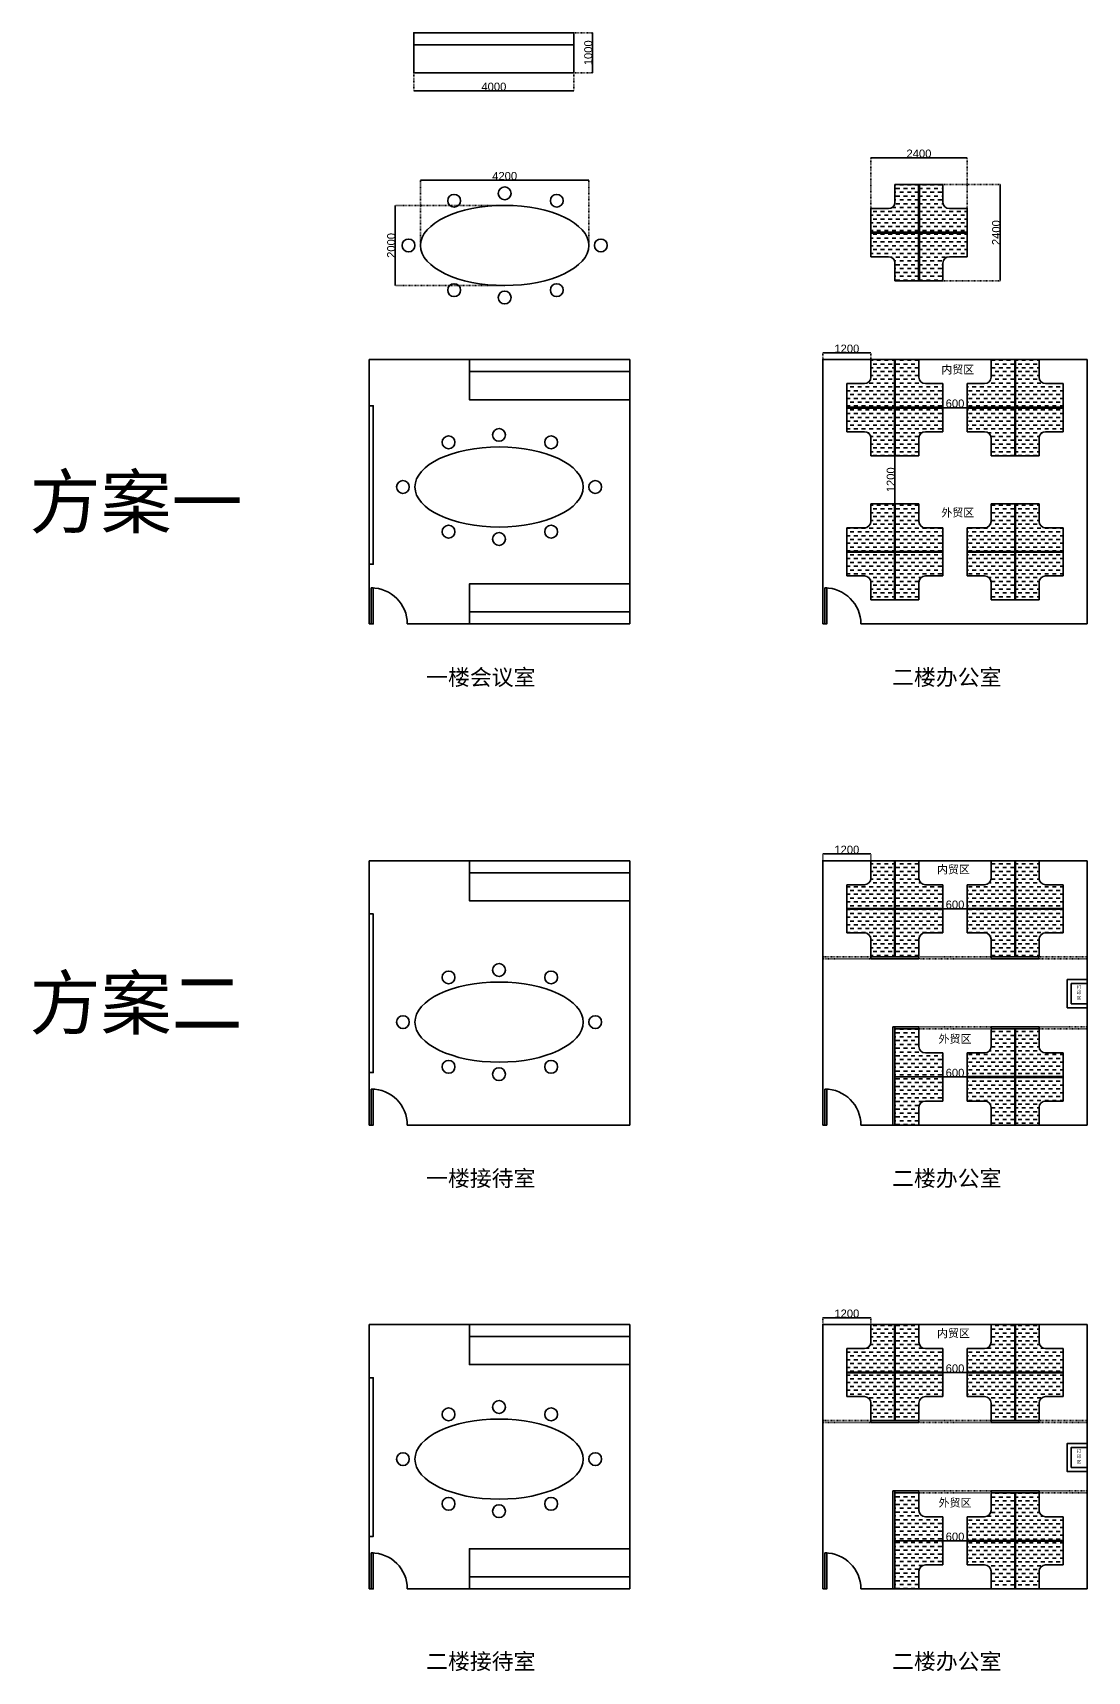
# Model space of a CAD drawing. Header units: millimetres. Extents: x 5032 to 54650, y 3654 to 48034.
# Drawn here: x 5032 to 31350, y 3654 to 44560 of the extents above; entities that cross this region are included whole.
import ezdxf

# ---------------------------------------------------------------- set-up
doc = ezdxf.new("R2010")
doc.units = ezdxf.units.MM
doc.linetypes.add('ACAD_ISO03W100', pattern=[30, 12, -18])
for name, color, linetype in [('font', 9, 'Continuous'), ('label', 7, 'Continuous'), ('layout', 254, 'Continuous'), ('wall', 3, 'Continuous')]:
    doc.layers.add(name, color=color, linetype=linetype)
doc.styles.get("Standard").update_dxf_attribs({"font": 'arial.ttf', "height": 200})
doc.dimstyles.new('ISO-25', dxfattribs={"dimtxt": 400, "dimasz": 2.5, "dimexe": 1.25, "dimexo": 0.625, "dimtad": 1, "dimtxsty": 'Standard', "dimcen": 2.5, "dimclrd": 2, "dimclre": 2, "dimclrt": 2, "dimadec": 0, "dimazin": 0, "dimtfac": 1, "dimtmove": 0, "dimatfit": 3, "dimfxl": 0, "dimarcsym": 0})

# ---------------------------------------------------------------- blocks, each defined once
blk = doc.blocks.new('desk')
h = blk.add_hatch()
h.set_pattern_fill('DASH', color=256, scale=30)
h.paths.add_polyline_path([(15720, 35800), (15130, 35800), (15130, 35360, -0.414214), (14970, 35200), (14530, 35200), (14530, 34610), (15720, 34610)])
h = blk.add_hatch()
h.set_pattern_fill('DASH', color=256, scale=30)
h.paths.add_polyline_path([(16930, 35200), (16490, 35200, -0.414214), (16330, 35360), (16330, 35800), (15740, 35800), (15740, 34610), (16930, 34610)])
h = blk.add_hatch()
h.set_pattern_fill('DASH', color=256, scale=30)
h.paths.add_polyline_path([(15720, 34590), (14530, 34590), (14530, 34000), (14970, 34000, -0.414214), (15130, 33840), (15130, 33400), (15720, 33400)])
h.paths.add_polyline_path([(16930, 34590), (15740, 34590), (15740, 33400), (16330, 33400), (16330, 33840, -0.414214), (16490, 34000), (16930, 34000)])
at = {"color": 1}
for p, q in [((15130, 35800), (15130, 35360)), ((16330, 35800), (16330, 35360)), ((14970, 35200), (14530, 35200)), ((16930, 35200), (16490, 35200)), ((14530, 34000), (14970, 34000)), ((16490, 34000), (16930, 34000)), ((15130, 33840), (15130, 33400)), ((16330, 33840), (16330, 33400))]:
    blk.add_line(p, q, dxfattribs=at)
for centre, start, end in [((14970, 35360), 270, 0), ((16490, 35360), 180, 270), ((14970, 33840), 0, 90), ((16490, 33840), 90, 180)]:
    blk.add_arc(centre, 160, start, end, dxfattribs=at)
at = {"layer": 'layout', "color": 4}
for p, q in [((15720, 35800), (15720, 33400)), ((15740, 35800), (15740, 33400)), ((14530, 34610), (16930, 34610)), ((14530, 34590), (16930, 34590))]:
    blk.add_line(p, q, dxfattribs=at)
at = {"layer": 'layout', "color": 1}
for points in [[(15130, 35800), (16330, 35800)], [(14530, 34000), (14530, 35200)], [(16930, 35200), (16930, 34000)], [(16330, 33400), (15130, 33400)]]:
    blk.add_lwpolyline(points, dxfattribs=at)
blk = doc.blocks.new('*D2')
at = {"layer": 'Defpoints', "color": 0, "transparency": 16777216}
for p in [(27750, 35200), (28350, 35200), (28350, 35200)]:
    blk.add_point(p, dxfattribs=at)
at = {"layer": 'label', "color": 2, "linetype": 'ACAD_ISO03W100', "lineweight": -2, "transparency": 16777216}
for p, q in [((27750, 35201), (27750, 35201)), ((28350, 35201), (28350, 35201))]:
    blk.add_line(p, q, dxfattribs=at)
at = {"layer": 'label', "color": 2, "lineweight": -2, "transparency": 16777216}
blk.add_line((27752, 35200), (28348, 35200), dxfattribs=at)
at = {"layer": 'label', "color": 2, "transparency": 16777216}
for points in [[(27752, 35200), (27752, 35200), (27750, 35200)], [(28348, 35200), (28348, 35200), (28350, 35200)]]:
    blk.add_solid(points, dxfattribs=at)
at = {"layer": 'label', "color": 2, "transparency": 16777216, "insert": (28050, 35303), "char_height": 200, "attachment_point": 5}
blk.add_mtext('600', dxfattribs=at)
blk = doc.blocks.new('*D3')
at = {"layer": 'Defpoints', "color": 0, "transparency": 16777216}
for p in [(27750, 40770), (29180, 40770), (27750, 38370)]:
    blk.add_point(p, dxfattribs=at)
at = {"layer": 'label', "color": 2, "linetype": 'ACAD_ISO03W100', "lineweight": -2, "transparency": 16777216}
for p, q in [((27751, 40770), (29181, 40770)), ((27751, 38370), (29181, 38370))]:
    blk.add_line(p, q, dxfattribs=at)
at = {"layer": 'label', "color": 2, "lineweight": -2, "transparency": 16777216}
blk.add_line((29180, 38373), (29180, 40768), dxfattribs=at)
at = {"layer": 'label', "color": 2, "transparency": 16777216}
for points in [[(29180, 40768), (29180, 40768), (29180, 40770)], [(29180, 38373), (29180, 38373), (29180, 38370)]]:
    blk.add_solid(points, dxfattribs=at)
at = {"layer": 'label', "color": 2, "transparency": 16777216, "insert": (29077, 39570), "char_height": 200, "attachment_point": 5, "rotation": 90}
blk.add_mtext('2400', dxfattribs=at)
blk = doc.blocks.new('*D4')
at = {"layer": 'Defpoints', "color": 0, "transparency": 16777216}
for p in [(28350, 41440), (25950, 40170), (28350, 40170)]:
    blk.add_point(p, dxfattribs=at)
at = {"layer": 'label', "color": 2, "linetype": 'ACAD_ISO03W100', "lineweight": -2, "transparency": 16777216}
for p, q in [((25950, 40171), (25950, 41441)), ((28350, 40171), (28350, 41441))]:
    blk.add_line(p, q, dxfattribs=at)
at = {"layer": 'label', "color": 2, "lineweight": -2, "transparency": 16777216}
blk.add_line((25952, 41440), (28348, 41440), dxfattribs=at)
at = {"layer": 'label', "color": 2, "transparency": 16777216}
for points in [[(25952, 41440), (25952, 41440), (25950, 41440)], [(28348, 41440), (28348, 41440), (28350, 41440)]]:
    blk.add_solid(points, dxfattribs=at)
at = {"layer": 'label', "color": 2, "transparency": 16777216, "insert": (27150, 41543), "char_height": 200, "attachment_point": 5}
blk.add_mtext('2400', dxfattribs=at)
blk = doc.blocks.new('desk_01')
at = {"color": 1}
for centre in [(37849, 40366), (39110, 40550), (40410, 40366), (36710, 39250), (41510, 39250), (41510, 39250), (41510, 39250), (41510, 39250), (37849, 38134), (39110, 37950), (40410, 38134)]:
    blk.add_circle(centre, 160, dxfattribs=at)
blk.add_ellipse((39110, 39250), major_axis=(2100, 0), ratio=0.47619, dxfattribs=at)
blk = doc.blocks.new('*D6')
at = {"layer": 'Defpoints', "color": 0, "transparency": 16777216}
for p in [(18910, 40880), (14710, 39250), (18910, 39250)]:
    blk.add_point(p, dxfattribs=at)
at = {"layer": 'label', "color": 2, "linetype": 'ACAD_ISO03W100', "lineweight": -2, "transparency": 16777216}
for p, q in [((14710, 39251), (14710, 40881)), ((18910, 39251), (18910, 40881))]:
    blk.add_line(p, q, dxfattribs=at)
at = {"layer": 'label', "color": 2, "lineweight": -2, "transparency": 16777216}
blk.add_line((14712, 40880), (18908, 40880), dxfattribs=at)
at = {"layer": 'label', "color": 2, "transparency": 16777216}
for points in [[(14712, 40880), (14712, 40880), (14710, 40880)], [(18908, 40880), (18908, 40880), (18910, 40880)]]:
    blk.add_solid(points, dxfattribs=at)
at = {"layer": 'label', "color": 2, "transparency": 16777216, "insert": (16810, 40983), "char_height": 200, "attachment_point": 5}
blk.add_mtext('4200', dxfattribs=at)
blk = doc.blocks.new('*D7')
at = {"layer": 'Defpoints', "color": 0, "transparency": 16777216}
for p in [(14080, 40250), (16810, 40250), (16810, 38250)]:
    blk.add_point(p, dxfattribs=at)
at = {"layer": 'label', "color": 2, "linetype": 'ACAD_ISO03W100', "lineweight": -2, "transparency": 16777216}
for p, q in [((16809, 40250), (14079, 40250)), ((16809, 38250), (14079, 38250))]:
    blk.add_line(p, q, dxfattribs=at)
at = {"layer": 'label', "color": 2, "lineweight": -2, "transparency": 16777216}
blk.add_line((14080, 38253), (14080, 40248), dxfattribs=at)
at = {"layer": 'label', "color": 2, "transparency": 16777216}
for points in [[(14080, 40248), (14080, 40248), (14080, 40250)], [(14080, 38253), (14080, 38253), (14080, 38250)]]:
    blk.add_solid(points, dxfattribs=at)
at = {"layer": 'label', "color": 2, "transparency": 16777216, "insert": (13977, 39250), "char_height": 200, "attachment_point": 5, "rotation": 90}
blk.add_mtext('2000', dxfattribs=at)
blk = doc.blocks.new('*D20')
at = {"layer": 'Defpoints', "color": 0, "transparency": 16777216}
for p in [(24750, 36570), (24750, 36400), (25950, 36400)]:
    blk.add_point(p, dxfattribs=at)
at = {"layer": 'font', "color": 2, "linetype": 'ACAD_ISO03W100', "lineweight": -2, "transparency": 16777216}
for p, q in [((24750, 36401), (24750, 36571)), ((25950, 36401), (25950, 36571))]:
    blk.add_line(p, q, dxfattribs=at)
at = {"layer": 'font', "color": 2, "lineweight": -2, "transparency": 16777216}
blk.add_line((25948, 36570), (24752, 36570), dxfattribs=at)
at = {"layer": 'font', "color": 2, "transparency": 16777216}
for points in [[(24752, 36570), (24752, 36570), (24750, 36570)], [(25948, 36570), (25948, 36570), (25950, 36570)]]:
    blk.add_solid(points, dxfattribs=at)
at = {"layer": 'font', "color": 2, "transparency": 16777216, "insert": (25350, 36673), "char_height": 200, "attachment_point": 5}
blk.add_mtext('1200', dxfattribs=at)
blk = doc.blocks.new('*D21')
at = {"layer": 'Defpoints', "color": 0, "transparency": 16777216}
for p in [(27750, 22690), (28350, 22690), (28350, 22690)]:
    blk.add_point(p, dxfattribs=at)
at = {"layer": 'label', "color": 2, "linetype": 'ACAD_ISO03W100', "lineweight": -2, "transparency": 16777216}
for p, q in [((27750, 22691), (27750, 22691)), ((28350, 22691), (28350, 22691))]:
    blk.add_line(p, q, dxfattribs=at)
at = {"layer": 'label', "color": 2, "lineweight": -2, "transparency": 16777216}
blk.add_line((27752, 22690), (28348, 22690), dxfattribs=at)
at = {"layer": 'label', "color": 2, "transparency": 16777216}
for points in [[(27752, 22690), (27752, 22690), (27750, 22690)], [(28348, 22690), (28348, 22690), (28350, 22690)]]:
    blk.add_solid(points, dxfattribs=at)
at = {"layer": 'label', "color": 2, "transparency": 16777216, "insert": (28050, 22793), "char_height": 200, "attachment_point": 5}
blk.add_mtext('600', dxfattribs=at)
blk = doc.blocks.new('*D22')
at = {"layer": 'Defpoints', "color": 0, "transparency": 16777216}
for p in [(27750, 18490), (28350, 18490), (28350, 18490)]:
    blk.add_point(p, dxfattribs=at)
at = {"layer": 'label', "color": 2, "linetype": 'ACAD_ISO03W100', "lineweight": -2, "transparency": 16777216}
for p, q in [((27750, 18491), (27750, 18491)), ((28350, 18491), (28350, 18491))]:
    blk.add_line(p, q, dxfattribs=at)
at = {"layer": 'label', "color": 2, "lineweight": -2, "transparency": 16777216}
blk.add_line((27752, 18490), (28348, 18490), dxfattribs=at)
at = {"layer": 'label', "color": 2, "transparency": 16777216}
for points in [[(27752, 18490), (27752, 18490), (27750, 18490)], [(28348, 18490), (28348, 18490), (28350, 18490)]]:
    blk.add_solid(points, dxfattribs=at)
at = {"layer": 'label', "color": 2, "transparency": 16777216, "insert": (28050, 18593), "char_height": 200, "attachment_point": 5}
blk.add_mtext('600', dxfattribs=at)
blk = doc.blocks.new('*D23')
at = {"layer": 'Defpoints', "color": 0, "transparency": 16777216}
for p in [(24750, 24060), (24750, 23890), (25950, 23890)]:
    blk.add_point(p, dxfattribs=at)
at = {"layer": 'font', "color": 2, "linetype": 'ACAD_ISO03W100', "lineweight": -2, "transparency": 16777216}
for p, q in [((24750, 23891), (24750, 24061)), ((25950, 23891), (25950, 24061))]:
    blk.add_line(p, q, dxfattribs=at)
at = {"layer": 'font', "color": 2, "lineweight": -2, "transparency": 16777216}
blk.add_line((25948, 24060), (24752, 24060), dxfattribs=at)
at = {"layer": 'font', "color": 2, "transparency": 16777216}
for points in [[(24752, 24060), (24752, 24060), (24750, 24060)], [(25948, 24060), (25948, 24060), (25950, 24060)]]:
    blk.add_solid(points, dxfattribs=at)
at = {"layer": 'font', "color": 2, "transparency": 16777216, "insert": (25350, 24163), "char_height": 200, "attachment_point": 5}
blk.add_mtext('1200', dxfattribs=at)
blk = doc.blocks.new('*D30')
at = {"layer": 'Defpoints', "color": 0, "transparency": 16777216}
for p in [(14540, 43560), (18540, 43560), (18540, 43110)]:
    blk.add_point(p, dxfattribs=at)
at = {"layer": 'font', "color": 2, "linetype": 'ACAD_ISO03W100', "lineweight": -2, "transparency": 16777216}
for p, q in [((14540, 43559), (14540, 43109)), ((18540, 43559), (18540, 43109))]:
    blk.add_line(p, q, dxfattribs=at)
at = {"layer": 'font', "color": 2, "lineweight": -2, "transparency": 16777216}
blk.add_line((14542, 43110), (18538, 43110), dxfattribs=at)
at = {"layer": 'font', "color": 2, "transparency": 16777216}
for points in [[(14542, 43110), (14542, 43110), (14540, 43110)], [(18538, 43110), (18538, 43110), (18540, 43110)]]:
    blk.add_solid(points, dxfattribs=at)
at = {"layer": 'font', "color": 2, "transparency": 16777216, "insert": (16540, 43213), "char_height": 200, "attachment_point": 5}
blk.add_mtext('4000', dxfattribs=at)
blk = doc.blocks.new('*D31')
at = {"layer": 'Defpoints', "color": 0, "transparency": 16777216}
for p in [(18540, 44560), (19000, 44560), (18540, 43560)]:
    blk.add_point(p, dxfattribs=at)
at = {"layer": 'font', "color": 2, "linetype": 'ACAD_ISO03W100', "lineweight": -2, "transparency": 16777216}
for p, q in [((18541, 44560), (19001, 44560)), ((18541, 43560), (19001, 43560))]:
    blk.add_line(p, q, dxfattribs=at)
at = {"layer": 'font', "color": 2, "lineweight": -2, "transparency": 16777216}
blk.add_line((19000, 43563), (19000, 44558), dxfattribs=at)
at = {"layer": 'font', "color": 2, "transparency": 16777216}
for points in [[(19000, 44558), (19000, 44558), (19000, 44560)], [(19000, 43563), (19000, 43563), (19000, 43560)]]:
    blk.add_solid(points, dxfattribs=at)
at = {"layer": 'font', "color": 2, "transparency": 16777216, "insert": (18897, 44060), "char_height": 200, "attachment_point": 5, "rotation": 90}
blk.add_mtext('1000', dxfattribs=at)
blk = doc.blocks.new('*D32')
at = {"layer": 'Defpoints', "color": 0, "transparency": 16777216}
for p in [(26550, 34000), (26550, 32800), (26550, 32800)]:
    blk.add_point(p, dxfattribs=at)
at = {"layer": 'font', "color": 2, "lineweight": -2, "transparency": 16777216}
blk.add_line((26550, 33998), (26550, 32803), dxfattribs=at)
at = {"layer": 'font', "color": 2, "linetype": 'ACAD_ISO03W100', "lineweight": -2, "transparency": 16777216}
for p, q in [((26551, 34000), (26551, 34000)), ((26551, 32800), (26551, 32800))]:
    blk.add_line(p, q, dxfattribs=at)
at = {"layer": 'font', "color": 2, "transparency": 16777216}
for points in [[(26550, 33998), (26550, 33998), (26550, 34000)], [(26550, 32803), (26550, 32803), (26550, 32800)]]:
    blk.add_solid(points, dxfattribs=at)
at = {"layer": 'font', "color": 2, "transparency": 16777216, "insert": (26447, 33400), "char_height": 200, "attachment_point": 5, "rotation": 90}
blk.add_mtext('1200', dxfattribs=at)
blk = doc.blocks.new('*D34')
at = {"layer": 'Defpoints', "color": 0, "transparency": 16777216}
for p in [(27750, 11110), (28350, 11110), (28350, 11110)]:
    blk.add_point(p, dxfattribs=at)
at = {"layer": 'label', "color": 2, "linetype": 'ACAD_ISO03W100', "lineweight": -2, "transparency": 16777216}
for p, q in [((27750, 11111), (27750, 11111)), ((28350, 11111), (28350, 11111))]:
    blk.add_line(p, q, dxfattribs=at)
at = {"layer": 'label', "color": 2, "lineweight": -2, "transparency": 16777216}
blk.add_line((27752, 11110), (28348, 11110), dxfattribs=at)
at = {"layer": 'label', "color": 2, "transparency": 16777216}
for points in [[(27752, 11110), (27752, 11110), (27750, 11110)], [(28348, 11110), (28348, 11110), (28350, 11110)]]:
    blk.add_solid(points, dxfattribs=at)
at = {"layer": 'label', "color": 2, "transparency": 16777216, "insert": (28050, 11213), "char_height": 200, "attachment_point": 5}
blk.add_mtext('600', dxfattribs=at)
blk = doc.blocks.new('*D35')
at = {"layer": 'Defpoints', "color": 0, "transparency": 16777216}
for p in [(27750, 6910), (28350, 6910), (28350, 6910)]:
    blk.add_point(p, dxfattribs=at)
at = {"layer": 'label', "color": 2, "linetype": 'ACAD_ISO03W100', "lineweight": -2, "transparency": 16777216}
for p, q in [((27750, 6911), (27750, 6911)), ((28350, 6911), (28350, 6911))]:
    blk.add_line(p, q, dxfattribs=at)
at = {"layer": 'label', "color": 2, "lineweight": -2, "transparency": 16777216}
blk.add_line((27752, 6910), (28348, 6910), dxfattribs=at)
at = {"layer": 'label', "color": 2, "transparency": 16777216}
for points in [[(27752, 6910), (27752, 6910), (27750, 6910)], [(28348, 6910), (28348, 6910), (28350, 6910)]]:
    blk.add_solid(points, dxfattribs=at)
at = {"layer": 'label', "color": 2, "transparency": 16777216, "insert": (28050, 7013), "char_height": 200, "attachment_point": 5}
blk.add_mtext('600', dxfattribs=at)
blk = doc.blocks.new('*D33')
at = {"layer": 'Defpoints', "color": 0, "transparency": 16777216}
for p in [(24750, 12480), (24750, 12310), (25950, 12310)]:
    blk.add_point(p, dxfattribs=at)
at = {"layer": 'font', "color": 2, "linetype": 'ACAD_ISO03W100', "lineweight": -2, "transparency": 16777216}
for p, q in [((24750, 12311), (24750, 12481)), ((25950, 12311), (25950, 12481))]:
    blk.add_line(p, q, dxfattribs=at)
at = {"layer": 'font', "color": 2, "lineweight": -2, "transparency": 16777216}
blk.add_line((25948, 12480), (24752, 12480), dxfattribs=at)
at = {"layer": 'font', "color": 2, "transparency": 16777216}
for points in [[(24752, 12480), (24752, 12480), (24750, 12480)], [(25948, 12480), (25948, 12480), (25950, 12480)]]:
    blk.add_solid(points, dxfattribs=at)
at = {"layer": 'font', "color": 2, "transparency": 16777216, "insert": (25350, 12583), "char_height": 200, "attachment_point": 5}
blk.add_mtext('1200', dxfattribs=at)

msp = doc.modelspace()

# ---------------------------------------------------------------- hatches: boundary and pattern name
at = {"layer": 'font'}
h = msp.add_hatch(dxfattribs=at)
h.set_pattern_fill('DASH', color=256, scale=30)
h.set_pattern_definition([(0, (0, -12510), (95.25, 95.25), [95.25, -95.25])])
h.paths.add_polyline_path([(27750, 19090), (27310, 19090, -0.414213562), (27150, 19250), (27150, 19690), (26550, 19690), (26550, 18490), (27750, 18490)])
h.paths.add_polyline_path([(27750, 18490), (26550, 18490), (26550, 17290), (27150, 17290), (27150, 17730, -0.414213562), (27310, 17890), (27750, 17890)])
h = msp.add_hatch(dxfattribs=at)
h.set_pattern_fill('DASH', color=256, scale=30)
h.set_pattern_definition([(0, (0, -24090), (95.25, 95.25), [95.25, -95.25])])
h.paths.add_polyline_path([(27750, 7510), (27310, 7510, -0.414213562), (27150, 7670), (27150, 8110), (26550, 8110), (26550, 6910), (27750, 6910)])
h.paths.add_polyline_path([(27750, 6910), (26550, 6910), (26550, 5710), (27150, 5710), (27150, 6150, -0.414213562), (27310, 6310), (27750, 6310)])

# ---------------------------------------------------------------- linework, layer by layer
at = {"color": 1}
for p, q in [((27150, 19690), (27150, 19250)), ((27750, 19090), (27310, 19090)), ((27150, 17730), (27150, 17290)), ((27310, 17890), (27750, 17890)), ((27150, 8110), (27150, 7670)), ((27750, 7510), (27310, 7510)), ((27150, 6150), (27150, 5710)), ((27310, 6310), (27750, 6310))]:
    msp.add_line(p, q, dxfattribs=at)
for points in [[(13430, 35250), (13530, 35250), (13530, 31290), (13430, 31290)], [(13430, 22560), (13530, 22560), (13530, 18600), (13430, 18600)], [(13430, 10980), (13530, 10980), (13530, 7020), (13430, 7020)]]:
    msp.add_lwpolyline(points, close=True)
for centre, start, end in [((27310, 19250), 180, 270), ((27310, 17730), 90, 180), ((27310, 7670), 180, 270), ((27310, 6150), 90, 180)]:
    msp.add_arc(centre, 160, start, end, dxfattribs=at)
at = {"layer": 'font', "color": 1}
for p, q in [((14540, 44260), (18540, 44260)), ((15930, 36100), (19930, 36100)), ((15930, 30100), (19930, 30100)), ((15930, 23590), (19930, 23590)), ((15930, 12010), (19930, 12010)), ((15930, 6010), (19930, 6010))]:
    msp.add_line(p, q, dxfattribs=at)
at = {"layer": 'font'}
for p, q in [((15930, 23890), (19930, 23890)), ((31350, 19690), (31350, 20290)), ((15930, 12310), (19930, 12310)), ((31350, 8110), (31350, 8710))]:
    msp.add_line(p, q, dxfattribs=at)
at = {"layer": 'font', "color": 1}
for points in [[(18540, 44560), (14540, 44560), (14540, 43560), (18540, 43560)], [(19930, 36400), (15930, 36400), (15930, 35400), (19930, 35400)], [(19930, 29800), (15930, 29800), (15930, 30800), (19930, 30800)], [(19930, 23890), (15930, 23890), (15930, 22890), (19930, 22890)], [(19930, 12310), (15930, 12310), (15930, 11310), (19930, 11310)], [(19930, 5710), (15930, 5710), (15930, 6710), (19930, 6710)]]:
    msp.add_lwpolyline(points, close=True, dxfattribs=at)
at = {"layer": 'font', "color": 7, "linetype": 'ACAD_ISO03W100'}
for points in [[(24750, 21490), (25950, 21490), (25950, 21440), (24750, 21440)], [(27150, 21490), (28950, 21490), (28950, 21440), (27150, 21440)], [(30146.25, 21490), (31350, 21490), (31350, 21440), (30146.25, 21440)], [(27150, 19740), (28950, 19740), (28950, 19690), (27150, 19690)], [(30150, 19740), (31350, 19740), (31350, 19690), (30150, 19690)], [(24750, 9910), (25950, 9910), (25950, 9860), (24750, 9860)], [(27150, 9910), (28950, 9910), (28950, 9860), (27150, 9860)], [(30146.25, 9910), (31350, 9910), (31350, 9860), (30146.25, 9860)], [(27150, 8160), (28950, 8160), (28950, 8110), (27150, 8110)], [(30150, 8160), (31350, 8160), (31350, 8110), (30150, 8110)]]:
    msp.add_lwpolyline(points, close=True, dxfattribs=at)
at = {"layer": 'font', "color": 5}
for points in [[(27150, 21440), (25950, 21440), (25950, 21490), (27150, 21490)], [(28950, 21490), (30146.25, 21490), (30146.25, 21440), (28950, 21440)], [(26500, 19740), (26550, 19740), (26550, 17290), (26500, 17290)], [(26550, 19740), (27150, 19740), (27150, 19690), (26550, 19690)], [(28950, 19740), (30150, 19740), (30150, 19690), (28950, 19690)], [(27150, 9860), (25950, 9860), (25950, 9910), (27150, 9910)], [(28950, 9910), (30146.25, 9910), (30146.25, 9860), (28950, 9860)], [(26500, 8160), (26550, 8160), (26550, 5710), (26500, 5710)], [(26550, 8160), (27150, 8160), (27150, 8110), (26550, 8110)], [(28950, 8160), (30150, 8160), (30150, 8110), (28950, 8110)]]:
    msp.add_lwpolyline(points, close=True, dxfattribs=at)
at = {"layer": 'font'}
for points in [[(31350, 20220), (30850, 20220), (30850, 20920), (31350, 20920)], [(31350, 8640), (30850, 8640), (30850, 9340), (31350, 9340)]]:
    msp.add_lwpolyline(points, dxfattribs=at)
for points in [[(30950, 20320), (30950, 20820), (31350, 20820), (31350, 20320)], [(30950, 8740), (30950, 9240), (31350, 9240), (31350, 8740)]]:
    msp.add_lwpolyline(points, close=True, dxfattribs=at)
at = {"layer": 'layout', "color": 4}
for p, q in [((26550, 19690), (26550, 17290)), ((26550, 18490), (27750, 18490)), ((26550, 8110), (26550, 5710)), ((26550, 6910), (27750, 6910))]:
    msp.add_line(p, q, dxfattribs=at)
at = {"layer": 'layout', "color": 1}
for points in [[(26550, 19690), (27150, 19690)], [(26550, 17890), (26550, 19090)], [(27750, 19090), (27750, 17890)], [(27150, 17290), (26550, 17290)], [(26550, 8110), (27150, 8110)], [(26550, 6310), (26550, 7510)], [(27750, 7510), (27750, 6310)], [(27150, 5710), (26550, 5710)]]:
    msp.add_lwpolyline(points, dxfattribs=at)
at = {"layer": 'wall'}
for p, q in [((13430, 36400), (19930, 36400)), ((13430, 29800), (13430, 36400)), ((19930, 36400), (19930, 29800)), ((24750, 36400), (31350, 36400)), ((24750, 29800), (24750, 36400)), ((31350, 36400), (31350, 29800)), ((13430, 29800), (13480, 29800)), ((19930, 29800), (14380, 29800)), ((24750, 29800), (24800, 29800)), ((31350, 29800), (25700, 29800)), ((13430, 23890), (19930, 23890)), ((13430, 17290), (13430, 23890)), ((19930, 23890), (19930, 17290)), ((24750, 23890), (31350, 23890)), ((24750, 17290), (24750, 23890)), ((31350, 23890), (31350, 17290)), ((13430, 17290), (13480, 17290)), ((19930, 17290), (14380, 17290)), ((24750, 17290), (24800, 17290)), ((31350, 17290), (25700, 17290)), ((13430, 12310), (19930, 12310)), ((13430, 5710), (13430, 12310)), ((19930, 12310), (19930, 5710)), ((24750, 12310), (31350, 12310)), ((24750, 5710), (24750, 12310)), ((31350, 12310), (31350, 5710)), ((13430, 5710), (13480, 5710)), ((19930, 5710), (14380, 5710)), ((24750, 5710), (24800, 5710)), ((31350, 5710), (25700, 5710))]:
    msp.add_line(p, q, dxfattribs=at)
for points in [[(13480, 30700), (13530, 30700), (13530, 29800), (13480, 29800)], [(24800, 30700), (24850, 30700), (24850, 29800), (24800, 29800)], [(13480, 18190), (13530, 18190), (13530, 17290), (13480, 17290)], [(24800, 18190), (24850, 18190), (24850, 17290), (24800, 17290)], [(13480, 6610), (13530, 6610), (13530, 5710), (13480, 5710)], [(24800, 6610), (24850, 6610), (24850, 5710), (24800, 5710)]]:
    msp.add_lwpolyline(points, close=True, dxfattribs=at)
for centre in [(13480, 29800), (24800, 29800), (13480, 17290), (24800, 17290), (13480, 5710), (24800, 5710)]:
    msp.add_arc(centre, 900, 0, 90, dxfattribs=at)

# ---------------------------------------------------------------- block references
for p in [(-22300, 0), (-22440, -6030), (-22440, -19390), (-22440, -30300)]:
    msp.add_blockref('desk_01', p)
at = {"layer": 'layout'}
for p in [(11420, 4970), (10820, 600), (13820, 600), (10820, -3000), (13820, -3000), (10820, -11910), (13820, -11910), (13820, -16110), (10820, -23490), (13820, -23490), (13820, -27690)]:
    msp.add_blockref('desk', p, dxfattribs=at)

# ---------------------------------------------------------------- texts
at = {"layer": 'font', "attachment_point": 1}
for s, width, gutter_width, insert, char_height in [('{\\fSimSun|b0|i0|c134|p2;内贸区}', 910, 1000, (27710, 36250), 200), ('{\\fSimSun|b0|i0|c134|p2;方案一}', 6440, 2000, (4950, 33500), 1300), ('{\\fSimSun|b0|i0|c134|p2;外贸区}', 910, 1000, (27710, 32680), 200), ('{\\fSimSun|b0|i0|c134|p2;一楼会议室}', 3650, 2000, (14850, 28670), 400), ('{\\fSimSun|b0|i0|c134|p2;二楼办公室}', 4609.25355, 2000, (26480, 28670), 400), ('{\\fSimSun|b0|i0|c134|p2;内贸区}', 910, 1000, (27600, 23770), 200), ('{\\fSimSun|b0|i0|c134|p2;方案二}', 6440, 2000, (4950, 20990), 1300), ('{\\fSimSun|b0|i0|c134|p2;打印区}', 140, 1000, (31090, 20770), 80), ('{\\fSimSun|b0|i0|c134|p2;外贸区}', 910, 1000, (27640, 19540), 200), ('{\\fSimSun|b0|i0|c134|p2;一楼接待室}', 3650, 2000, (14850, 16160), 400), ('{\\fSimSun|b0|i0|c134|p2;二楼办公室}', 4609.25355, 2000, (26480, 16160), 400), ('{\\fSimSun|b0|i0|c134|p2;内贸区}', 910, 1000, (27600, 12190), 200), ('{\\fSimSun|b0|i0|c134|p2;打印区}', 140, 1000, (31090, 9190), 80), ('{\\fSimSun|b0|i0|c134|p2;外贸区}', 910, 1000, (27640, 7960), 200), ('{\\fSimSun|b0|i0|c134|p2;二楼接待室}', 3650, 2000, (14850, 4100), 400), ('{\\fSimSun|b0|i0|c134|p2;二楼办公室}', 4609.25355, 2000, (26480, 4100), 400)]:
    msp.add_mtext_dynamic_manual_height_columns(s, width=width, gutter_width=gutter_width, heights=[0], dxfattribs=dict(at, insert=insert, char_height=char_height))

# ---------------------------------------------------------------- dimensions: what is measured, and where the dimension line sits
at = {"layer": 'font'}
for base, p1, p2, picture, middle in [((19000, 44560), (18540, 43560), (18540, 44560), '*D31', (18897.26, 44060)), ((26550, 32800), (26550, 34000), (26550, 32800), '*D32', (26447.26, 33400))]:
    dim = msp.add_linear_dim(base=base, p1=p1, p2=p2, angle=90, dimstyle='ISO-25', dxfattribs=at)
    dim.commit()
    dim.dimension.update_dxf_attribs({"geometry": picture, "text_midpoint": middle})
for base, p1, p2, picture, middle in [((18540, 43110), (14540, 43560), (18540, 43560), '*D30', (16540, 43212.74)), ((24750, 36570), (25950, 36400), (24750, 36400), '*D20', (25350, 36672.74)), ((24750, 24060), (25950, 23890), (24750, 23890), '*D23', (25350, 24162.74)), ((24750, 12480), (25950, 12310), (24750, 12310), '*D33', (25350, 12582.74))]:
    dim = msp.add_linear_dim(base=base, p1=p1, p2=p2, dimstyle='ISO-25', dxfattribs=at)
    dim.commit()
    dim.dimension.update_dxf_attribs({"geometry": picture, "text_midpoint": middle})
at = {"layer": 'label'}
for base, p1, p2, picture, middle in [((28350, 41440), (25950, 40170), (28350, 40170), '*D4', (27150, 41542.74)), ((18910, 40880), (14710, 39250), (18910, 39250), '*D6', (16810, 40982.74)), ((28350, 35200), (27750, 35200), (28350, 35200), '*D2', (28050, 35302.74)), ((28350, 22690), (27750, 22690), (28350, 22690), '*D21', (28050, 22792.74)), ((28350, 18490), (27750, 18490), (28350, 18490), '*D22', (28050, 18592.74)), ((28350, 11110), (27750, 11110), (28350, 11110), '*D34', (28050, 11212.74)), ((28350, 6910), (27750, 6910), (28350, 6910), '*D35', (28050, 7012.74))]:
    dim = msp.add_linear_dim(base=base, p1=p1, p2=p2, dimstyle='ISO-25', dxfattribs=at)
    dim.commit()
    dim.dimension.update_dxf_attribs({"geometry": picture, "text_midpoint": middle})
for base, p1, p2, picture, middle in [((29180, 40770), (27750, 38370), (27750, 40770), '*D3', (29077.26, 39570)), ((14080, 40250), (16810, 38250), (16810, 40250), '*D7', (13977.26, 39250))]:
    dim = msp.add_linear_dim(base=base, p1=p1, p2=p2, angle=90, dimstyle='ISO-25', dxfattribs=at)
    dim.commit()
    dim.dimension.update_dxf_attribs({"geometry": picture, "text_midpoint": middle})

doc.saveas('drawing.dxf')
